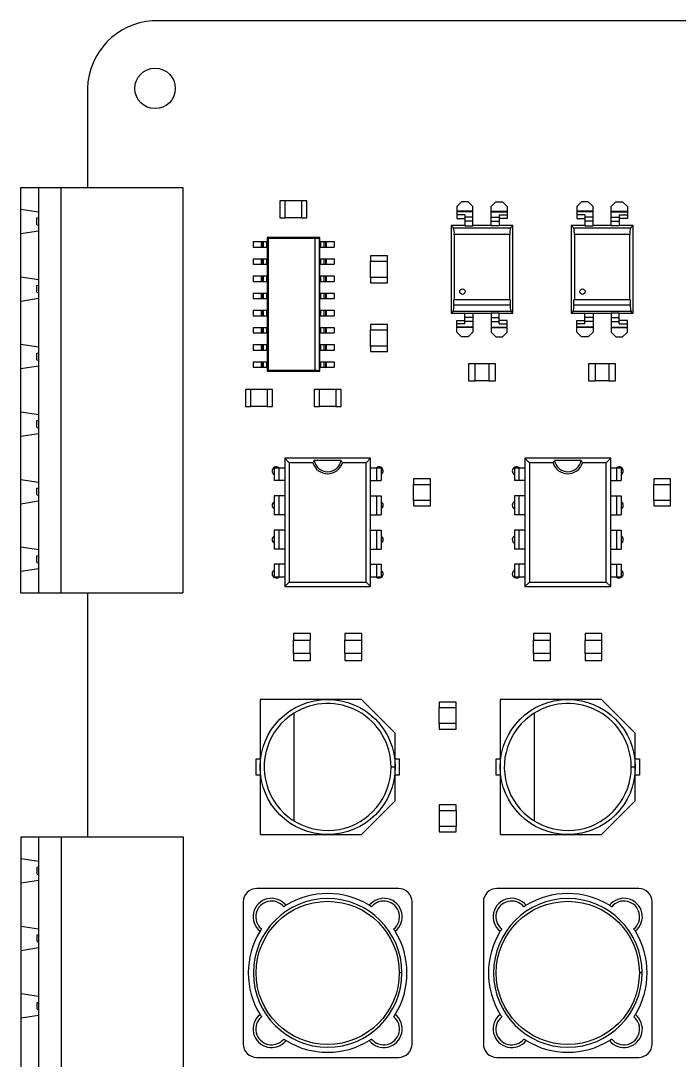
# Model space of a CAD drawing. Header units: millimetres. Extents: x 125 to 686, y 158 to 585.
# Drawn here: x 388.8 to 437.6, y 344.5 to 421.5 of the extents above; entities that cross this region are included whole.
import ezdxf

# ---------------------------------------------------------------- set-up
doc = ezdxf.new("R2010")
doc.units = ezdxf.units.MM

msp = doc.modelspace()

# ---------------------------------------------------------------- linework, layer by layer
at = {"color": 7, "linetype": 'Continuous', "lineweight": 25}
for p, q in [((399.057, 421.473), (398.609, 421.465)), ((448.697, 421.473), (399.057, 421.473)), ((393.787, 416.473), (393.787, 409.133)), ((388.849, 409.133), (400.849, 409.133)), ((388.849, 379.133), (388.849, 409.133)), ((390.149, 409.133), (390.149, 379.133)), ((391.849, 379.133), (391.849, 409.133)), ((400.849, 409.133), (400.849, 379.133)), ((408.027, 408.143), (408.027, 406.893)), ((408.427, 408.143), (408.027, 408.143)), ((408.427, 406.893), (408.427, 408.143)), ((409.627, 408.142), (408.427, 408.142)), ((409.627, 408.143), (409.627, 406.893)), ((410.027, 408.143), (409.627, 408.143)), ((410.027, 406.893), (410.027, 408.143)), ((421.127, 407.723), (421.477, 408.073)), ((421.977, 408.073), (421.477, 408.073)), ((421.977, 408.073), (422.327, 407.723)), ((424.017, 408.073), (423.667, 407.723)), ((424.017, 408.073), (424.517, 408.073)), ((424.867, 407.723), (424.517, 408.073)), ((430.017, 407.723), (430.367, 408.073)), ((430.867, 408.073), (430.367, 408.073)), ((430.867, 408.073), (431.217, 407.723)), ((432.907, 408.073), (432.557, 407.723)), ((432.907, 408.073), (433.407, 408.073)), ((433.757, 407.723), (433.407, 408.073)), ((388.849, 407.533), (390.149, 407.333)), ((421.127, 407.723), (421.127, 406.847)), ((422.327, 407.382), (421.127, 407.382)), ((422.327, 407.343), (421.127, 407.343)), ((421.727, 407.113), (421.127, 407.113)), ((421.727, 407.113), (421.727, 406.305)), ((422.327, 406.305), (422.327, 407.723)), ((423.667, 406.305), (423.667, 407.723)), ((423.667, 407.382), (424.867, 407.382)), ((423.667, 407.343), (424.867, 407.343)), ((424.267, 407.113), (424.267, 406.305)), ((424.267, 407.113), (424.867, 407.113)), ((424.867, 407.723), (424.867, 406.847)), ((430.017, 407.723), (430.017, 406.847)), ((431.217, 407.382), (430.017, 407.382)), ((431.217, 407.343), (430.017, 407.343)), ((430.617, 407.113), (430.017, 407.113)), ((430.617, 407.113), (430.617, 406.305)), ((431.217, 406.305), (431.217, 407.723)), ((432.557, 406.305), (432.557, 407.723)), ((432.557, 407.382), (433.757, 407.382)), ((432.557, 407.343), (433.757, 407.343)), ((433.157, 407.113), (433.157, 406.305)), ((433.157, 407.113), (433.757, 407.113)), ((433.757, 407.723), (433.757, 406.847)), ((390.049, 406.883), (390.149, 406.908)), ((390.049, 406.383), (390.049, 406.883)), ((390.049, 406.383), (390.149, 406.358)), ((408.027, 406.893), (408.427, 406.893)), ((409.627, 406.894), (408.427, 406.894)), ((409.627, 406.893), (410.027, 406.893)), ((420.707, 406.323), (420.707, 399.823)), ((420.885, 406.145), (420.707, 406.323)), ((421.727, 406.323), (420.707, 406.323)), ((421.127, 406.847), (421.727, 406.847)), ((422.327, 406.934), (421.727, 406.934)), ((422.327, 406.641), (421.727, 406.641)), ((421.727, 406.305), (422.327, 406.305)), ((423.667, 406.323), (422.327, 406.323)), ((423.667, 406.934), (424.267, 406.934)), ((423.667, 406.641), (424.267, 406.641)), ((424.267, 406.305), (423.667, 406.305)), ((424.867, 406.847), (424.267, 406.847)), ((425.287, 406.323), (424.267, 406.323)), ((425.108, 406.145), (425.287, 406.323)), ((425.287, 399.823), (425.287, 406.323)), ((429.597, 406.323), (429.597, 399.823)), ((429.775, 406.145), (429.597, 406.323)), ((430.617, 406.323), (429.597, 406.323)), ((430.017, 406.847), (430.617, 406.847)), ((431.217, 406.934), (430.617, 406.934)), ((431.217, 406.641), (430.617, 406.641)), ((430.617, 406.305), (431.217, 406.305)), ((432.557, 406.323), (431.217, 406.323)), ((432.557, 406.934), (433.157, 406.934)), ((432.557, 406.641), (433.157, 406.641)), ((433.157, 406.305), (432.557, 406.305)), ((433.757, 406.847), (433.157, 406.847)), ((434.177, 406.323), (433.157, 406.323)), ((433.998, 406.145), (434.177, 406.323)), ((434.177, 399.823), (434.177, 406.323)), ((388.849, 405.733), (390.149, 405.933)), ((420.885, 406.145), (425.108, 406.145)), ((425.048, 405.649), (420.946, 405.649)), ((420.946, 405.649), (420.946, 400.823)), ((425.048, 400.823), (425.048, 405.649)), ((429.775, 406.145), (433.998, 406.145)), ((429.836, 405.649), (429.836, 400.823)), ((433.938, 405.649), (429.836, 405.649)), ((433.938, 400.823), (433.938, 405.649)), ((406.046, 405.128), (407.096, 405.128)), ((406.046, 405.128), (406.046, 404.718)), ((406.046, 404.718), (407.096, 404.718)), ((406.635, 405.128), (406.635, 404.718)), ((406.693, 405.128), (406.693, 404.718)), ((406.8, 405.128), (406.8, 404.718)), ((407.049, 405.128), (407.049, 404.718)), ((407.096, 405.428), (407.096, 395.528)), ((407.176, 405.348), (407.096, 405.428)), ((410.996, 405.428), (407.096, 405.428)), ((407.176, 405.348), (407.176, 395.608)), ((410.608, 405.348), (407.176, 405.348)), ((410.608, 405.348), (410.958, 405.391)), ((410.608, 405.348), (410.608, 395.608)), ((410.958, 405.391), (410.996, 405.428)), ((410.958, 395.565), (410.958, 405.391)), ((410.996, 395.528), (410.996, 405.428)), ((410.996, 405.128), (412.046, 405.128)), ((410.996, 404.718), (412.046, 404.718)), ((411.042, 405.128), (411.042, 404.718)), ((411.291, 405.128), (411.291, 404.718)), ((411.398, 405.128), (411.398, 404.718)), ((411.456, 405.128), (411.456, 404.718)), ((412.046, 405.128), (412.046, 404.718)), ((414.752, 404.073), (414.752, 403.673)), ((416.002, 404.073), (414.752, 404.073)), ((416.002, 403.673), (416.002, 404.073)), ((406.046, 403.858), (407.096, 403.858)), ((406.046, 403.858), (406.046, 403.448)), ((406.046, 403.448), (407.096, 403.448)), ((406.635, 403.858), (406.635, 403.448)), ((406.693, 403.858), (406.693, 403.448)), ((406.8, 403.858), (406.8, 403.448)), ((407.049, 403.858), (407.049, 403.448)), ((410.996, 403.858), (412.046, 403.858)), ((410.996, 403.448), (412.046, 403.448)), ((411.042, 403.858), (411.042, 403.448)), ((411.291, 403.858), (411.291, 403.448)), ((411.398, 403.858), (411.398, 403.448)), ((411.456, 403.858), (411.456, 403.448)), ((412.046, 403.858), (412.046, 403.448)), ((414.752, 403.673), (416.002, 403.673)), ((414.753, 402.473), (414.753, 403.673)), ((416.001, 402.473), (416.001, 403.673)), ((388.849, 402.533), (390.149, 402.333)), ((406.046, 402.588), (407.096, 402.588)), ((406.046, 402.588), (406.046, 402.178)), ((406.635, 402.588), (406.635, 402.178)), ((406.693, 402.588), (406.693, 402.178)), ((406.8, 402.588), (406.8, 402.178)), ((407.049, 402.588), (407.049, 402.178)), ((410.996, 402.588), (412.046, 402.588)), ((411.042, 402.588), (411.042, 402.178)), ((411.291, 402.588), (411.291, 402.178)), ((411.398, 402.588), (411.398, 402.178)), ((411.456, 402.588), (411.456, 402.178)), ((412.046, 402.588), (412.046, 402.178)), ((414.752, 402.473), (414.752, 402.073)), ((416.002, 402.473), (414.752, 402.473)), ((416.002, 402.073), (416.002, 402.473)), ((390.049, 401.883), (390.149, 401.908)), ((390.049, 401.383), (390.049, 401.883)), ((406.046, 402.178), (407.096, 402.178)), ((410.996, 402.178), (412.046, 402.178)), ((414.752, 402.073), (416.002, 402.073)), ((388.849, 400.733), (390.149, 400.933)), ((390.049, 401.383), (390.149, 401.358)), ((406.046, 401.318), (407.096, 401.318)), ((406.046, 401.318), (406.046, 400.908)), ((406.046, 400.908), (407.096, 400.908)), ((406.635, 401.318), (406.635, 400.908)), ((406.693, 401.318), (406.693, 400.908)), ((406.8, 401.318), (406.8, 400.908)), ((407.049, 401.318), (407.049, 400.908)), ((410.996, 401.318), (412.046, 401.318)), ((410.996, 400.908), (412.046, 400.908)), ((411.042, 401.318), (411.042, 400.908)), ((411.291, 401.318), (411.291, 400.908)), ((411.398, 401.318), (411.398, 400.908)), ((411.456, 401.318), (411.456, 400.908)), ((412.046, 401.318), (412.046, 400.908)), ((425.083, 400.823), (420.911, 400.823)), ((420.911, 400.461), (420.911, 400.823)), ((425.083, 400.823), (425.083, 400.461)), ((433.973, 400.823), (429.801, 400.823)), ((429.801, 400.461), (429.801, 400.823)), ((433.973, 400.823), (433.973, 400.461)), ((406.046, 400.048), (407.096, 400.048)), ((406.046, 400.048), (406.046, 399.638)), ((406.635, 400.048), (406.635, 399.638)), ((406.693, 400.048), (406.693, 399.638)), ((406.8, 400.048), (406.8, 399.638)), ((407.049, 400.048), (407.049, 399.638)), ((410.996, 400.048), (412.046, 400.048)), ((411.042, 400.048), (411.042, 399.638)), ((411.291, 400.048), (411.291, 399.638)), ((411.398, 400.048), (411.398, 399.638)), ((411.456, 400.048), (411.456, 399.638)), ((412.046, 400.048), (412.046, 399.638)), ((420.911, 400.461), (425.083, 400.461)), ((429.801, 400.461), (433.973, 400.461)), ((406.046, 399.638), (407.096, 399.638)), ((410.996, 399.638), (412.046, 399.638)), ((420.85, 399.966), (420.707, 399.823)), ((420.707, 399.823), (421.727, 399.823)), ((425.143, 399.966), (420.85, 399.966)), ((421.127, 398.423), (421.127, 399.299)), ((421.127, 399.299), (421.727, 399.299)), ((421.727, 399.033), (421.727, 399.841)), ((421.727, 399.841), (422.327, 399.841)), ((422.327, 399.505), (421.727, 399.505)), ((422.327, 399.841), (422.327, 398.423)), ((422.327, 399.823), (423.667, 399.823)), ((424.267, 399.841), (423.667, 399.841)), ((423.667, 399.841), (423.667, 398.423)), ((423.667, 399.505), (424.267, 399.505)), ((424.267, 399.033), (424.267, 399.841)), ((424.267, 399.823), (425.287, 399.823)), ((424.867, 399.299), (424.267, 399.299)), ((424.867, 398.423), (424.867, 399.299)), ((425.143, 399.966), (425.287, 399.823)), ((429.74, 399.966), (429.597, 399.823)), ((429.597, 399.823), (430.617, 399.823)), ((434.033, 399.966), (429.74, 399.966)), ((430.017, 398.423), (430.017, 399.299)), ((430.017, 399.299), (430.617, 399.299)), ((430.617, 399.033), (430.617, 399.841)), ((430.617, 399.841), (431.217, 399.841)), ((431.217, 399.505), (430.617, 399.505)), ((431.217, 399.841), (431.217, 398.423)), ((431.217, 399.823), (432.557, 399.823)), ((433.157, 399.841), (432.557, 399.841)), ((432.557, 399.841), (432.557, 398.423)), ((432.557, 399.505), (433.157, 399.505)), ((433.157, 399.033), (433.157, 399.841)), ((433.157, 399.823), (434.177, 399.823)), ((433.757, 399.299), (433.157, 399.299)), ((433.757, 398.423), (433.757, 399.299)), ((434.033, 399.966), (434.177, 399.823)), ((406.046, 398.778), (407.096, 398.778)), ((406.046, 398.778), (406.046, 398.368)), ((406.635, 398.778), (406.635, 398.368)), ((406.693, 398.778), (406.693, 398.368)), ((406.8, 398.778), (406.8, 398.368)), ((407.049, 398.778), (407.049, 398.368)), ((410.996, 398.778), (412.046, 398.778)), ((411.042, 398.778), (411.042, 398.368)), ((411.291, 398.778), (411.291, 398.368)), ((411.398, 398.778), (411.398, 398.368)), ((411.456, 398.778), (411.456, 398.368)), ((412.046, 398.778), (412.046, 398.368)), ((416.002, 398.993), (414.752, 398.993)), ((414.752, 398.993), (414.752, 398.593)), ((414.752, 398.593), (416.002, 398.593)), ((414.753, 397.393), (414.753, 398.593)), ((416.001, 397.393), (416.001, 398.593)), ((416.002, 398.593), (416.002, 398.993)), ((421.727, 399.033), (421.127, 399.033)), ((422.327, 398.803), (421.127, 398.803)), ((422.327, 398.764), (421.127, 398.764)), ((422.327, 399.212), (421.727, 399.212)), ((423.667, 399.212), (424.267, 399.212)), ((423.667, 398.803), (424.867, 398.803)), ((423.667, 398.764), (424.867, 398.764)), ((424.267, 399.033), (424.867, 399.033)), ((430.617, 399.033), (430.017, 399.033)), ((431.217, 398.803), (430.017, 398.803)), ((431.217, 398.764), (430.017, 398.764)), ((431.217, 399.212), (430.617, 399.212)), ((432.557, 399.212), (433.157, 399.212)), ((432.557, 398.803), (433.757, 398.803)), ((432.557, 398.764), (433.757, 398.764)), ((433.157, 399.033), (433.757, 399.033)), ((406.046, 398.368), (407.096, 398.368)), ((410.996, 398.368), (412.046, 398.368)), ((421.127, 398.423), (421.477, 398.073)), ((421.977, 398.073), (421.477, 398.073)), ((421.977, 398.073), (422.327, 398.423)), ((424.017, 398.073), (423.667, 398.423)), ((424.017, 398.073), (424.517, 398.073)), ((424.867, 398.423), (424.517, 398.073)), ((430.017, 398.423), (430.367, 398.073)), ((430.867, 398.073), (430.367, 398.073)), ((430.867, 398.073), (431.217, 398.423)), ((432.907, 398.073), (432.557, 398.423)), ((432.907, 398.073), (433.407, 398.073)), ((433.757, 398.423), (433.407, 398.073)), ((388.849, 397.533), (390.149, 397.333)), ((406.046, 397.508), (407.096, 397.508)), ((406.046, 397.508), (406.046, 397.098)), ((406.046, 397.098), (407.096, 397.098)), ((406.635, 397.508), (406.635, 397.098)), ((406.693, 397.508), (406.693, 397.098)), ((406.8, 397.508), (406.8, 397.098)), ((407.049, 397.508), (407.049, 397.098)), ((410.996, 397.508), (412.046, 397.508)), ((410.996, 397.098), (412.046, 397.098)), ((411.042, 397.508), (411.042, 397.098)), ((411.291, 397.508), (411.291, 397.098)), ((411.398, 397.508), (411.398, 397.098)), ((411.456, 397.508), (411.456, 397.098)), ((412.046, 397.508), (412.046, 397.098)), ((416.002, 397.393), (414.752, 397.393)), ((414.752, 397.393), (414.752, 396.993)), ((414.752, 396.993), (416.002, 396.993)), ((416.002, 396.993), (416.002, 397.393)), ((390.049, 396.883), (390.149, 396.908)), ((390.049, 396.383), (390.049, 396.883)), ((390.049, 396.383), (390.149, 396.358)), ((406.046, 396.238), (407.096, 396.238)), ((406.046, 396.238), (406.046, 395.828)), ((406.635, 396.238), (406.635, 395.828)), ((406.693, 396.238), (406.693, 395.828)), ((406.8, 396.238), (406.8, 395.828)), ((407.049, 396.238), (407.049, 395.828)), ((410.996, 396.238), (412.046, 396.238)), ((411.042, 396.238), (411.042, 395.828)), ((411.291, 396.238), (411.291, 395.828)), ((411.398, 396.238), (411.398, 395.828)), ((411.456, 396.238), (411.456, 395.828)), ((412.046, 396.238), (412.046, 395.828)), ((388.849, 395.733), (390.149, 395.933)), ((406.046, 395.828), (407.096, 395.828)), ((407.176, 395.608), (407.096, 395.528)), ((407.096, 395.528), (410.996, 395.528)), ((407.176, 395.608), (410.608, 395.608)), ((410.958, 395.565), (410.608, 395.608)), ((410.958, 395.565), (410.996, 395.528)), ((410.996, 395.828), (412.046, 395.828)), ((421.997, 396.078), (421.997, 394.828)), ((422.497, 396.078), (421.997, 396.078)), ((422.497, 394.828), (422.497, 396.078)), ((423.497, 396.077), (422.497, 396.077)), ((423.497, 396.078), (423.497, 394.828)), ((423.997, 396.078), (423.497, 396.078)), ((423.997, 394.828), (423.997, 396.078)), ((430.887, 396.078), (430.887, 394.828)), ((431.387, 396.078), (430.887, 396.078)), ((431.387, 394.828), (431.387, 396.078)), ((432.387, 396.077), (431.387, 396.077)), ((432.887, 396.078), (432.387, 396.078)), ((432.387, 396.078), (432.387, 394.828)), ((432.887, 394.828), (432.887, 396.078)), ((421.997, 394.828), (422.497, 394.828)), ((423.497, 394.829), (422.497, 394.829)), ((423.497, 394.828), (423.997, 394.828)), ((430.887, 394.828), (431.387, 394.828)), ((432.387, 394.829), (431.387, 394.829)), ((432.387, 394.828), (432.887, 394.828)), ((405.887, 394.173), (405.487, 394.173)), ((405.487, 394.173), (405.487, 392.923)), ((405.887, 392.923), (405.887, 394.173)), ((407.087, 394.172), (405.887, 394.172)), ((407.487, 394.173), (407.087, 394.173)), ((407.087, 394.173), (407.087, 392.923)), ((407.487, 392.923), (407.487, 394.173)), ((410.567, 394.173), (410.567, 392.923)), ((410.967, 394.173), (410.567, 394.173)), ((410.967, 392.923), (410.967, 394.173)), ((412.167, 394.172), (410.967, 394.172)), ((412.567, 394.173), (412.167, 394.173)), ((412.167, 394.173), (412.167, 392.923)), ((412.567, 392.923), (412.567, 394.173)), ((388.849, 392.533), (390.149, 392.333)), ((405.487, 392.923), (405.887, 392.923)), ((407.087, 392.924), (405.887, 392.924)), ((407.087, 392.923), (407.487, 392.923)), ((410.567, 392.923), (410.967, 392.923)), ((412.167, 392.924), (410.967, 392.924)), ((412.167, 392.923), (412.567, 392.923)), ((390.049, 391.883), (390.149, 391.908)), ((390.049, 391.383), (390.049, 391.883)), ((388.849, 390.733), (390.149, 390.933)), ((390.049, 391.383), (390.149, 391.358)), ((408.392, 389.091), (408.392, 379.591)), ((408.724, 388.758), (408.392, 389.091)), ((414.742, 389.091), (408.392, 389.091)), ((410.476, 388.758), (408.724, 388.758)), ((408.724, 388.758), (408.724, 379.923)), ((412.555, 388.934), (410.579, 388.934)), ((414.409, 388.758), (412.658, 388.758)), ((414.409, 388.758), (414.742, 389.091)), ((414.409, 379.923), (414.409, 388.758)), ((414.742, 379.591), (414.742, 389.091)), ((426.172, 389.091), (426.172, 379.591)), ((426.504, 388.758), (426.172, 389.091)), ((432.522, 389.091), (426.172, 389.091)), ((426.504, 388.758), (426.504, 379.923)), ((428.256, 388.758), (426.504, 388.758)), ((430.335, 388.934), (428.359, 388.934)), ((432.189, 388.758), (430.438, 388.758)), ((432.189, 388.758), (432.522, 389.091)), ((432.189, 379.923), (432.189, 388.758)), ((432.522, 379.591), (432.522, 389.091)), ((407.612, 388.386), (408.392, 388.386)), ((407.612, 388.386), (407.612, 387.436)), ((407.952, 388.386), (407.952, 387.436)), ((414.742, 388.386), (415.522, 388.386)), ((415.182, 388.386), (415.182, 387.436)), ((415.522, 388.386), (415.522, 387.436)), ((425.392, 388.386), (426.172, 388.386)), ((425.392, 388.386), (425.392, 387.436)), ((425.732, 388.386), (425.732, 387.436)), ((432.522, 388.386), (433.302, 388.386)), ((432.962, 388.386), (432.962, 387.436)), ((433.302, 388.386), (433.302, 387.436)), ((388.849, 387.533), (390.149, 387.333)), ((408.392, 387.436), (407.612, 387.436)), ((414.742, 387.436), (415.522, 387.436)), ((419.177, 387.563), (417.927, 387.563)), ((417.927, 387.563), (417.927, 387.163)), ((417.927, 387.163), (419.177, 387.163)), ((417.928, 385.963), (417.928, 387.163)), ((419.176, 385.963), (419.176, 387.163)), ((419.177, 387.163), (419.177, 387.563)), ((426.172, 387.436), (425.392, 387.436)), ((432.522, 387.436), (433.302, 387.436)), ((436.957, 387.563), (435.707, 387.563)), ((435.707, 387.563), (435.707, 387.163)), ((435.707, 387.163), (436.957, 387.163)), ((435.708, 385.963), (435.708, 387.163)), ((436.956, 385.963), (436.956, 387.163)), ((436.957, 387.163), (436.957, 387.563)), ((390.049, 386.883), (390.149, 386.908)), ((390.049, 386.383), (390.049, 386.883)), ((390.049, 386.383), (390.149, 386.358)), ((408.392, 386.311), (407.612, 386.311)), ((407.612, 386.311), (407.612, 384.911)), ((407.952, 386.311), (407.952, 384.911)), ((414.742, 386.311), (415.522, 386.311)), ((415.182, 386.311), (415.182, 384.911)), ((415.522, 386.311), (415.522, 384.911)), ((425.392, 386.311), (425.392, 384.911)), ((426.172, 386.311), (425.392, 386.311)), ((425.732, 386.311), (425.732, 384.911)), ((432.522, 386.311), (433.302, 386.311)), ((432.962, 386.311), (432.962, 384.911)), ((433.302, 386.311), (433.302, 384.911)), ((388.849, 385.733), (390.149, 385.933)), ((419.177, 385.963), (417.927, 385.963)), ((417.927, 385.963), (417.927, 385.563)), ((417.927, 385.563), (419.177, 385.563)), ((419.177, 385.563), (419.177, 385.963)), ((435.707, 385.963), (435.707, 385.563)), ((436.957, 385.963), (435.707, 385.963)), ((435.707, 385.563), (436.957, 385.563)), ((436.957, 385.563), (436.957, 385.963)), ((408.392, 384.911), (407.612, 384.911)), ((414.742, 384.911), (415.522, 384.911)), ((426.172, 384.911), (425.392, 384.911)), ((432.522, 384.911), (433.302, 384.911)), ((408.392, 383.771), (407.612, 383.771)), ((407.612, 383.771), (407.612, 382.371)), ((407.952, 383.771), (407.952, 382.371)), ((414.742, 383.771), (415.522, 383.771)), ((415.182, 383.771), (415.182, 382.371)), ((415.522, 383.771), (415.522, 382.371)), ((425.392, 383.771), (425.392, 382.371)), ((426.172, 383.771), (425.392, 383.771)), ((425.732, 383.771), (425.732, 382.371)), ((432.522, 383.771), (433.302, 383.771)), ((432.962, 383.771), (432.962, 382.371)), ((433.302, 383.771), (433.302, 382.371)), ((388.849, 382.533), (390.149, 382.333)), ((408.392, 382.371), (407.612, 382.371)), ((414.742, 382.371), (415.522, 382.371)), ((426.172, 382.371), (425.392, 382.371)), ((432.522, 382.371), (433.302, 382.371)), ((390.049, 381.883), (390.149, 381.908)), ((390.049, 381.383), (390.049, 381.883)), ((388.849, 380.733), (390.149, 380.933)), ((390.049, 381.383), (390.149, 381.358)), ((408.392, 381.246), (407.612, 381.246)), ((407.612, 381.246), (407.612, 380.296)), ((407.952, 381.246), (407.952, 380.296)), ((414.742, 381.246), (415.522, 381.246)), ((415.182, 381.246), (415.182, 380.296)), ((415.522, 381.246), (415.522, 380.296)), ((425.392, 381.246), (425.392, 380.296)), ((426.172, 381.246), (425.392, 381.246)), ((425.732, 381.246), (425.732, 380.296)), ((432.522, 381.246), (433.302, 381.246)), ((432.962, 381.246), (432.962, 380.296)), ((433.302, 381.246), (433.302, 380.296)), ((408.392, 380.296), (407.612, 380.296)), ((415.522, 380.296), (414.742, 380.296)), ((426.172, 380.296), (425.392, 380.296)), ((433.302, 380.296), (432.522, 380.296)), ((408.724, 379.923), (408.392, 379.591)), ((408.392, 379.591), (414.742, 379.591)), ((408.724, 379.923), (414.409, 379.923)), ((414.409, 379.923), (414.742, 379.591)), ((426.504, 379.923), (426.172, 379.591)), ((426.172, 379.591), (432.522, 379.591)), ((426.504, 379.923), (432.189, 379.923)), ((432.189, 379.923), (432.522, 379.591)), ((388.849, 379.133), (400.849, 379.133)), ((393.787, 379.133), (393.787, 361.073)), ((410.287, 376.133), (409.037, 376.133)), ((409.037, 376.133), (409.037, 375.633)), ((409.037, 375.633), (410.287, 375.633)), ((409.038, 374.633), (409.038, 375.633)), ((410.286, 374.633), (410.286, 375.633)), ((410.287, 375.633), (410.287, 376.133)), ((412.847, 376.133), (412.847, 375.633)), ((414.097, 376.133), (412.847, 376.133)), ((412.847, 375.633), (414.097, 375.633)), ((412.848, 374.633), (412.848, 375.633)), ((414.096, 374.633), (414.096, 375.633)), ((414.097, 375.633), (414.097, 376.133)), ((426.817, 376.133), (426.817, 375.633)), ((428.067, 376.133), (426.817, 376.133)), ((426.817, 375.633), (428.067, 375.633)), ((426.818, 374.633), (426.818, 375.633)), ((428.066, 374.633), (428.066, 375.633)), ((428.067, 375.633), (428.067, 376.133)), ((430.627, 376.133), (430.627, 375.633)), ((431.877, 376.133), (430.627, 376.133)), ((430.627, 375.633), (431.877, 375.633)), ((430.628, 374.633), (430.628, 375.633)), ((431.876, 374.633), (431.876, 375.633)), ((431.877, 375.633), (431.877, 376.133)), ((410.287, 374.633), (409.037, 374.633)), ((409.037, 374.633), (409.037, 374.133)), ((409.037, 374.133), (410.287, 374.133)), ((410.287, 374.133), (410.287, 374.633)), ((412.847, 374.633), (412.847, 374.133)), ((414.097, 374.633), (412.847, 374.633)), ((412.847, 374.133), (414.097, 374.133)), ((414.097, 374.133), (414.097, 374.633)), ((426.817, 374.633), (426.817, 374.133)), ((428.067, 374.633), (426.817, 374.633)), ((426.817, 374.133), (428.067, 374.133)), ((428.067, 374.133), (428.067, 374.633)), ((430.627, 374.633), (430.627, 374.133)), ((431.877, 374.633), (430.627, 374.633)), ((430.627, 374.133), (431.877, 374.133)), ((431.877, 374.133), (431.877, 374.633)), ((406.567, 371.243), (406.567, 361.243)), ((414.067, 371.243), (406.567, 371.243)), ((416.567, 368.743), (414.067, 371.243)), ((421.082, 371.053), (419.832, 371.053)), ((419.832, 371.053), (419.832, 370.653)), ((421.082, 370.653), (421.082, 371.053)), ((431.847, 371.243), (424.347, 371.243)), ((424.347, 371.243), (424.347, 361.243)), ((434.347, 368.743), (431.847, 371.243)), ((409.067, 370.223), (409.067, 362.263)), ((419.832, 370.653), (421.082, 370.653)), ((419.833, 369.453), (419.833, 370.653)), ((421.081, 369.453), (421.081, 370.653)), ((426.847, 370.223), (426.847, 362.263)), ((419.832, 369.453), (419.832, 369.053)), ((421.082, 369.453), (419.832, 369.453)), ((421.082, 369.053), (421.082, 369.453)), ((416.567, 363.743), (416.567, 368.743)), ((419.832, 369.053), (421.082, 369.053)), ((434.347, 363.743), (434.347, 368.743)), ((406.267, 366.843), (406.567, 366.843)), ((406.267, 365.643), (406.267, 366.843)), ((416.267, 366.243), (416.567, 366.243)), ((416.567, 366.843), (416.867, 366.843)), ((416.867, 366.843), (416.867, 365.643)), ((424.047, 365.643), (424.047, 366.843)), ((424.047, 366.843), (424.347, 366.843)), ((434.047, 366.243), (434.347, 366.243)), ((434.347, 366.843), (434.647, 366.843)), ((434.647, 366.843), (434.647, 365.643)), ((406.567, 365.643), (406.267, 365.643)), ((416.867, 365.643), (416.567, 365.643)), ((424.347, 365.643), (424.047, 365.643)), ((434.647, 365.643), (434.347, 365.643)), ((414.067, 361.243), (416.567, 363.743)), ((419.832, 363.433), (419.832, 363.033)), ((421.082, 363.433), (419.832, 363.433)), ((421.082, 363.033), (421.082, 363.433)), ((431.847, 361.243), (434.347, 363.743)), ((419.832, 363.033), (421.082, 363.033)), ((419.833, 363.033), (419.833, 361.833)), ((421.081, 363.033), (421.081, 361.833)), ((421.082, 361.833), (419.832, 361.833)), ((419.832, 361.833), (419.832, 361.433)), ((421.082, 361.433), (421.082, 361.833)), ((388.867, 361.073), (400.867, 361.073)), ((388.867, 341.073), (388.867, 361.073)), ((390.167, 361.073), (390.167, 341.073)), ((391.867, 341.073), (391.867, 361.073)), ((400.867, 361.073), (400.867, 341.073)), ((406.567, 361.243), (414.067, 361.243)), ((419.832, 361.433), (421.082, 361.433)), ((424.347, 361.243), (431.847, 361.243)), ((388.867, 359.473), (390.167, 359.273)), ((390.067, 358.823), (390.167, 358.848)), ((390.067, 358.323), (390.067, 358.823)), ((388.867, 357.673), (390.167, 357.873)), ((390.067, 358.323), (390.167, 358.298)), ((416.817, 357.253), (406.317, 357.253)), ((434.597, 357.253), (424.097, 357.253)), ((405.317, 356.253), (405.317, 345.753)), ((417.817, 345.753), (417.817, 356.253)), ((423.097, 356.253), (423.097, 345.753)), ((435.597, 345.753), (435.597, 356.253)), ((388.867, 354.473), (390.167, 354.273)), ((390.067, 353.823), (390.167, 353.848)), ((390.067, 353.323), (390.067, 353.823)), ((390.067, 353.323), (390.167, 353.298)), ((388.867, 352.673), (390.167, 352.873)), ((417.067, 351.003), (416.867, 351.003)), ((434.847, 351.003), (434.647, 351.003)), ((388.867, 349.473), (390.167, 349.273)), ((390.067, 348.823), (390.167, 348.848)), ((390.067, 348.323), (390.067, 348.823)), ((388.867, 347.673), (390.167, 347.873)), ((390.067, 348.323), (390.167, 348.298)), ((406.317, 344.753), (416.817, 344.753)), ((424.097, 344.753), (434.597, 344.753))]:
    msp.add_line(p, q, dxfattribs=at)
for centre, radius in [((398.787, 416.473), 1.5), ((421.546, 401.423), 0.2), ((421.546, 401.423), 0.2), ((430.436, 401.423), 0.2), ((430.436, 401.423), 0.2), ((411.567, 366.243), 5), ((429.347, 366.243), 5), ((411.567, 351.003), 5.3), ((429.347, 351.003), 5.3)]:
    msp.add_circle(centre, radius, dxfattribs=at)
for centre, radius, start, end in [((398.922, 416.338), 5.137, 93.49272, 178.49277), ((419.707, 405.749), 1.243, 355.38945, 18.5412), ((426.287, 405.749), 1.243, 161.4588, 184.61055), ((428.597, 405.749), 1.243, 355.38945, 18.5412), ((435.177, 405.749), 1.243, 161.4588, 184.61055), ((419.672, 400.362), 1.243, 341.4588, 4.61055), ((426.322, 400.362), 1.243, 175.38945, 198.5412), ((428.562, 400.362), 1.243, 341.4588, 4.61055), ((435.212, 400.362), 1.243, 175.38945, 198.5412), ((412.5, 387.691), 2.288, 147.08011, 152.1991), ((411.567, 389.091), 1.141, 196.94299, 343.05701), ((411.567, 389.091), 1, 188.97766, 351.02234), ((410.634, 387.691), 2.288, 27.8009, 32.91989), ((430.28, 387.691), 2.288, 147.08011, 152.1991), ((429.347, 389.091), 1.141, 196.94299, 343.05701), ((429.347, 389.091), 1, 188.97766, 351.02234), ((428.414, 387.691), 2.288, 27.8009, 32.91989), ((407.757, 388.151), 0.3, 51.56679, 241.09667), ((415.377, 388.151), 0.3, 298.90333, 128.43321), ((425.537, 388.151), 0.3, 51.56679, 241.09667), ((433.157, 388.151), 0.3, 298.90333, 128.43321), ((407.757, 385.611), 0.3, 118.90333, 241.09667), ((415.377, 385.611), 0.3, 298.90333, 61.09667), ((425.537, 385.611), 0.3, 118.90333, 241.09667), ((433.157, 385.611), 0.3, 298.90333, 61.09667), ((407.757, 383.071), 0.3, 118.90333, 241.09667), ((415.377, 383.071), 0.3, 298.90333, 61.09667), ((425.537, 383.071), 0.3, 118.90333, 241.09667), ((433.157, 383.071), 0.3, 298.90333, 61.09667), ((407.757, 380.531), 0.3, 118.90333, 308.43321), ((415.377, 380.531), 0.3, 231.56679, 61.09667), ((425.537, 380.531), 0.3, 118.90333, 308.43321), ((433.157, 380.531), 0.3, 231.56679, 61.09667), ((411.567, 366.243), 4.7, 0, 122.13493), ((429.347, 366.243), 4.7, 0, 122.13493), ((411.567, 366.243), 4.7, 122.13493, 0), ((429.347, 366.243), 4.7, 122.13493, 0), ((406.317, 356.253), 1, 90, 180), ((416.817, 356.253), 1, 0, 90), ((424.097, 356.253), 1, 90, 180), ((434.597, 356.253), 1, 0, 90), ((407.413, 355.157), 1.368, 38.31581, 231.68419), ((411.567, 351.003), 5.5, 90, 0), ((407.413, 355.157), 1.168, 39.2968, 230.7032), ((411.567, 351.003), 5.875, 58.36837, 121.63163), ((411.567, 351.003), 5.5, 0, 90), ((415.721, 355.157), 1.368, 308.31581, 141.68419), ((415.721, 355.157), 1.168, 309.2968, 140.7032), ((425.193, 355.157), 1.368, 38.31581, 231.68419), ((429.347, 351.003), 5.5, 90, 0), ((425.193, 355.157), 1.168, 39.2968, 230.7032), ((429.347, 351.003), 5.875, 58.36837, 121.63163), ((429.347, 351.003), 5.5, 0, 90), ((433.501, 355.157), 1.368, 308.31581, 141.68419), ((433.501, 355.157), 1.168, 309.2968, 140.7032), ((411.567, 351.003), 5.875, 148.36837, 211.63163), ((411.567, 351.003), 5.875, 328.36837, 31.63163), ((429.347, 351.003), 5.875, 148.36837, 211.63163), ((429.347, 351.003), 5.875, 328.36837, 31.63163), ((407.413, 346.849), 1.368, 128.31581, 321.68419), ((407.413, 346.849), 1.168, 129.2968, 320.7032), ((415.721, 346.849), 1.368, 218.31581, 51.68419), ((415.721, 346.849), 1.168, 219.2968, 50.7032), ((425.193, 346.849), 1.368, 128.31581, 321.68419), ((425.193, 346.849), 1.168, 129.2968, 320.7032), ((433.501, 346.849), 1.368, 218.31581, 51.68419), ((433.501, 346.849), 1.168, 219.2968, 50.7032), ((406.317, 345.753), 1, 180, 270), ((411.567, 351.003), 5.875, 238.36837, 301.63163), ((416.817, 345.753), 1, 270, 0), ((424.097, 345.753), 1, 180, 270), ((429.347, 351.003), 5.875, 238.36837, 301.63163), ((434.597, 345.753), 1, 270, 0)]:
    msp.add_arc(centre, radius, start, end, dxfattribs=at)
for points, knots in [([(408.486, 356.005), (408.46, 355.99), (408.41, 355.958), (408.355, 355.922), (408.322, 355.901), (408.318, 355.898), (408.316, 355.897)], [0, 0, 0, 0, 0.280855, 0.561571, 0.781116, 1, 1, 1, 1]), ([(414.817, 355.897), (414.814, 355.899), (414.808, 355.903), (414.763, 355.933), (414.707, 355.968), (414.668, 355.993), (414.648, 356.005)], [0, 0, 0, 0, 0.277921, 0.557909, 0.778649, 1, 1, 1, 1]), ([(426.266, 356.005), (426.24, 355.99), (426.19, 355.958), (426.135, 355.922), (426.102, 355.901), (426.098, 355.898), (426.096, 355.897)], [0, 0, 0, 0, 0.280855, 0.561571, 0.781116, 1, 1, 1, 1]), ([(432.597, 355.897), (432.594, 355.899), (432.588, 355.903), (432.543, 355.933), (432.487, 355.968), (432.448, 355.993), (432.428, 356.005)], [0, 0, 0, 0, 0.277921, 0.557909, 0.778649, 1, 1, 1, 1]), ([(406.673, 354.254), (406.671, 354.251), (406.667, 354.244), (406.637, 354.199), (406.601, 354.143), (406.577, 354.104), (406.565, 354.084)], [0, 0, 0, 0, 0.277921, 0.557909, 0.778649, 1, 1, 1, 1]), ([(416.569, 354.084), (416.553, 354.109), (416.522, 354.159), (416.486, 354.215), (416.464, 354.248), (416.462, 354.252), (416.461, 354.254)], [0, 0, 0, 0, 0.280855, 0.561571, 0.781116, 1, 1, 1, 1]), ([(424.453, 354.254), (424.451, 354.251), (424.447, 354.244), (424.417, 354.199), (424.381, 354.143), (424.357, 354.104), (424.345, 354.084)], [0, 0, 0, 0, 0.277921, 0.557909, 0.778649, 1, 1, 1, 1]), ([(434.349, 354.084), (434.333, 354.109), (434.302, 354.159), (434.266, 354.215), (434.244, 354.248), (434.242, 354.252), (434.241, 354.254)], [0, 0, 0, 0, 0.280855, 0.561571, 0.781116, 1, 1, 1, 1]), ([(406.565, 347.922), (406.58, 347.897), (406.611, 347.847), (406.647, 347.791), (406.669, 347.758), (406.672, 347.754), (406.673, 347.752)], [0, 0, 0, 0, 0.280855, 0.561571, 0.781116, 1, 1, 1, 1]), ([(416.461, 347.752), (416.463, 347.756), (416.467, 347.762), (416.496, 347.807), (416.532, 347.863), (416.557, 347.902), (416.569, 347.922)], [0, 0, 0, 0, 0.277921, 0.557909, 0.778649, 1, 1, 1, 1]), ([(424.345, 347.922), (424.36, 347.897), (424.391, 347.847), (424.427, 347.791), (424.449, 347.758), (424.452, 347.754), (424.453, 347.752)], [0, 0, 0, 0, 0.280855, 0.561571, 0.781116, 1, 1, 1, 1]), ([(434.241, 347.752), (434.243, 347.756), (434.247, 347.762), (434.276, 347.807), (434.312, 347.863), (434.337, 347.902), (434.349, 347.922)], [0, 0, 0, 0, 0.277921, 0.557909, 0.778649, 1, 1, 1, 1]), ([(408.316, 346.109), (408.319, 346.107), (408.326, 346.103), (408.371, 346.073), (408.426, 346.038), (408.466, 346.013), (408.486, 346.001)], [0, 0, 0, 0, 0.277921, 0.557909, 0.778649, 1, 1, 1, 1]), ([(414.648, 346.001), (414.673, 346.016), (414.723, 346.048), (414.779, 346.084), (414.812, 346.105), (414.815, 346.108), (414.817, 346.109)], [0, 0, 0, 0, 0.280855, 0.561571, 0.781116, 1, 1, 1, 1]), ([(426.096, 346.109), (426.099, 346.107), (426.106, 346.103), (426.151, 346.073), (426.206, 346.038), (426.246, 346.013), (426.266, 346.001)], [0, 0, 0, 0, 0.277921, 0.557909, 0.778649, 1, 1, 1, 1]), ([(432.428, 346.001), (432.453, 346.016), (432.503, 346.048), (432.559, 346.084), (432.592, 346.105), (432.595, 346.108), (432.597, 346.109)], [0, 0, 0, 0, 0.280855, 0.561571, 0.781116, 1, 1, 1, 1])]:
    msp.add_open_spline(points, degree=3, knots=knots, dxfattribs=at)

doc.saveas('drawing.dxf')
